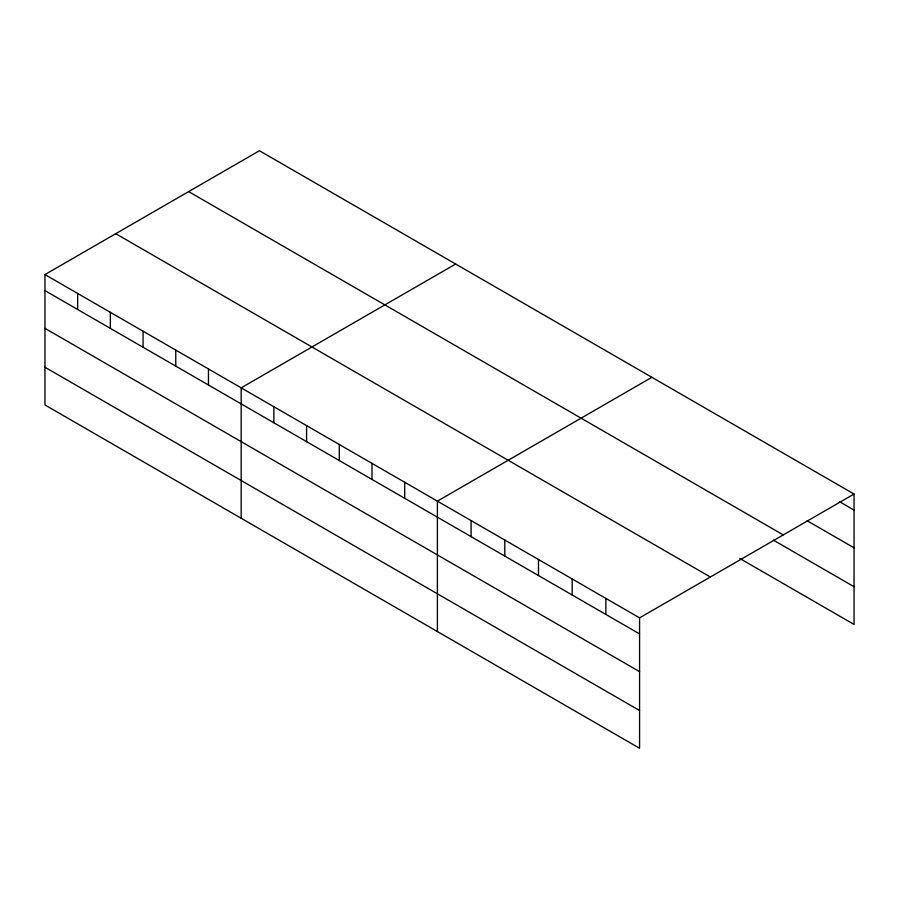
<?xml version="1.0" encoding="UTF-8"?>
<svg xmlns="http://www.w3.org/2000/svg" width="899" height="899" viewBox="0 0 899 899"><rect width="100%" height="100%" fill="white"/><g stroke="black" fill="none" stroke-linecap="round" stroke-linejoin="round"><path stroke-width="1.35" d="M639.571 671.643L639.571 617.86L44.95 274.566L44.95 404.966L639.571 748.271L639.571 671.643L44.95 328.349M739.731 558.436L854.05 624.434L854.05 494.034L259.429 150.729L44.95 274.566M455.647 264.025L241.179 387.851L241.179 518.251M651.876 377.31L437.397 501.136L437.397 631.548M639.571 617.86L854.05 494.034M839.61 501.743L854.05 510.081M807.122 520.723L854.05 547.817M188.644 191.599L783.276 534.905M773.421 540.153L854.05 586.699M115.724 233.695L710.356 577.001M44.95 290.602L639.571 633.907M44.95 367.23L639.571 710.525M605.881 598.408L605.881 614.455M572.18 578.956L572.18 595.003M538.49 559.504L538.49 575.551M504.788 540.052L504.788 556.088M471.098 520.6L471.098 536.636M404.696 482.257L404.696 498.304M371.995 463.378L371.995 479.425M339.294 444.499L339.294 460.535M306.581 425.609L306.581 441.656M273.88 406.73L273.88 422.777M208.467 368.972L208.467 385.019M175.766 350.082L175.766 366.129M143.065 331.203L143.065 347.25M110.363 312.324L110.363 328.371M77.651 293.445L77.651 309.492"/></g></svg>
